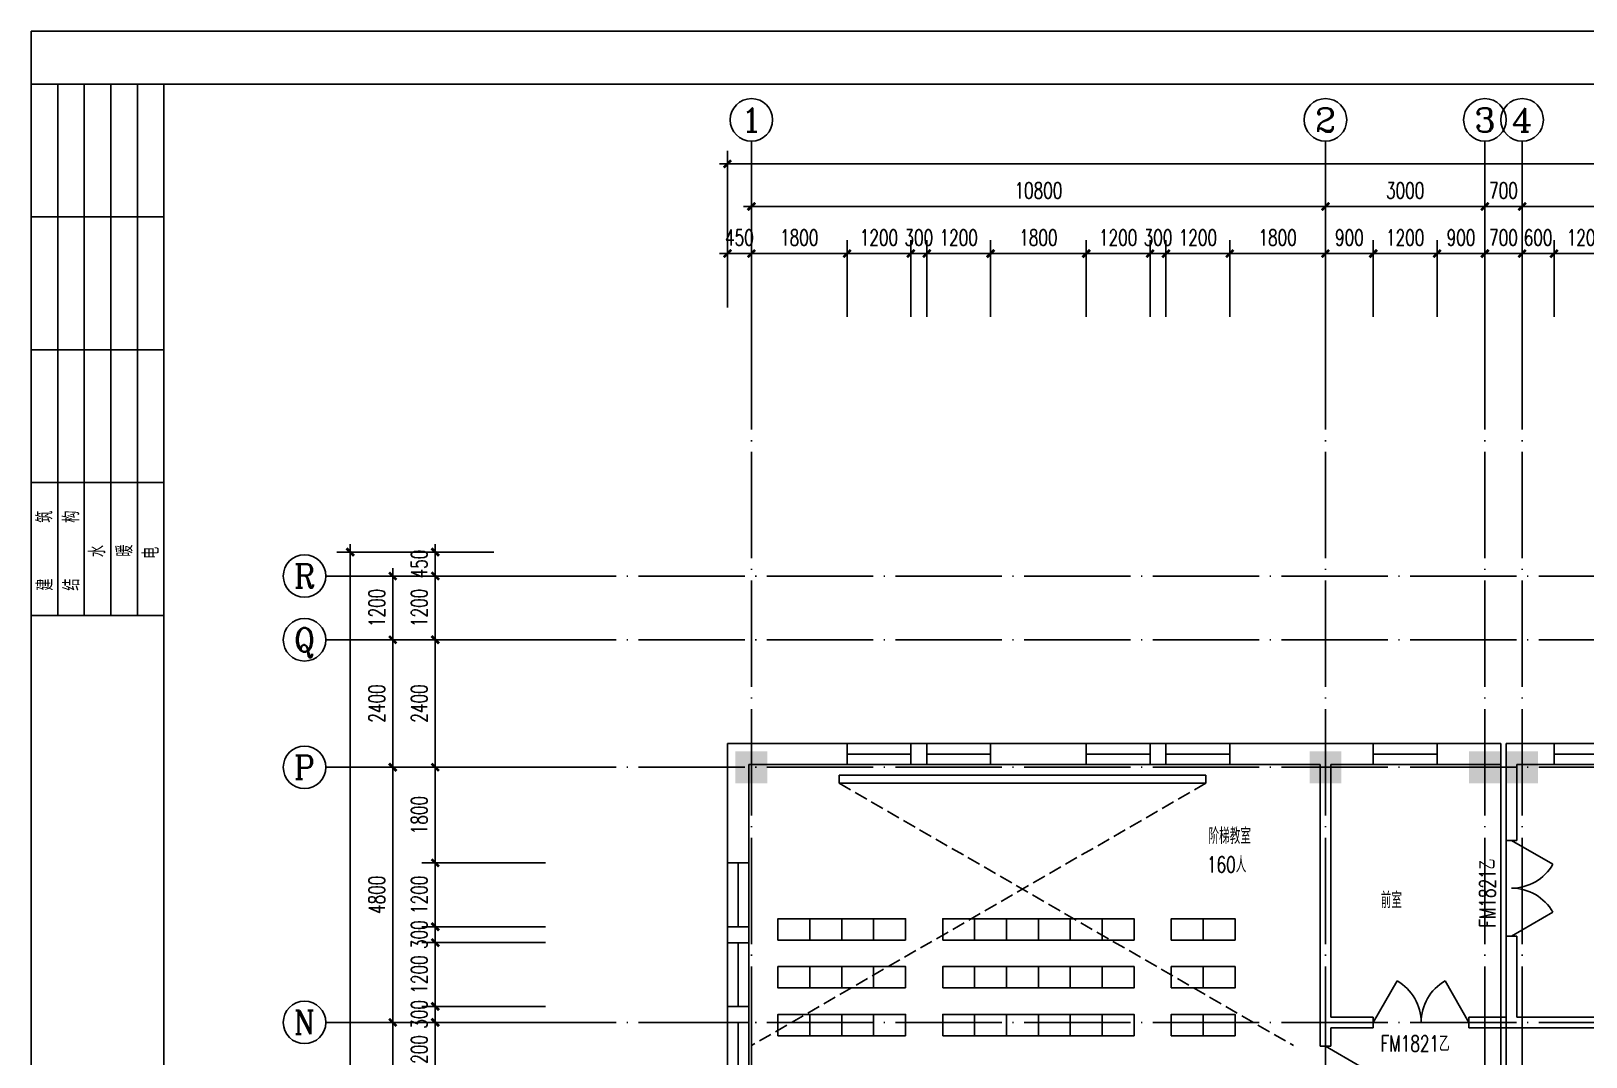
# Model space of a CAD drawing. Extents: x 165127 to 1058185, y 60808 to 144908.
# Drawn here: x 338332 to 367583, y 125603 to 144908 of the extents above; entities that cross this region are included whole.
import ezdxf
from ezdxf.enums import TextEntityAlignment as Align

# ---------------------------------------------------------------- set-up
doc = ezdxf.new("R2010")
doc.units = 0
doc.header["$LTSCALE"] = 1000
doc.linetypes.add('DASH', pattern=[0.35, 0.25, -0.1])
doc.linetypes.add('DOTE', pattern=[2.42, 2, -0.2, 0.02, -0.2])
doc.layers.get('0').update_dxf_attribs({"linetype": 'CONTINUOUS'})
doc.layers.get('DEFPOINTS').update_dxf_attribs({"linetype": 'CONTINUOUS'})
for name, color, linetype in [('AXIS', 3, 'CONTINUOUS'), ('AXIS_TEXT', 7, 'CONTINUOUS'), ('COLUMN', 7, 'CONTINUOUS'), ('DOTE', 1, 'DOTE'), ('F', 252, 'CONTINUOUS'), ('LVTRY', 6, 'CONTINUOUS'), ('PUB_DIM', 3, 'CONTINUOUS'), ('PUB_TEXT', 7, 'CONTINUOUS'), ('STAIR', 3, 'CONTINUOUS'), ('WALL', 255, 'CONTINUOUS'), ('WINDOW', 2, 'CONTINUOUS'), ('WINDOW_TEXT', 7, 'CONTINUOUS')]:
    doc.layers.add(name, color=color, linetype=linetype)
doc.styles.add('_HZTXT', font='romans.shx', dxfattribs={"width": 0.7, "bigfont": 'z.shx'})
doc.styles.add('COMPLEX', font='COMPLEX')
doc.styles.add('DIM_FONT', font='SIMPLEX.shx', dxfattribs={"width": 0.7})
doc.styles.add('SIMPLEX', font='SIMPLEX.SHX')
doc.styles.add('Z', font='romans', dxfattribs={"width": 0.8, "bigfont": 'z'})
doc.dimstyles.new('AXIS', dxfattribs={"dimtxt": 300, "dimasz": 1, "dimexe": 250, "dimexo": 300, "dimgap": 150, "dimtad": 1, "dimdec": 0, "dimdsep": 46, "dimtxsty": 'DIM_FONT', "dimblk": '_DIMX', "dimcen": 2.5, "dimse1": 1, "dimse2": 1, "dimclrt": 7, "dimadec": 0, "dimazin": 0, "dimtfac": 1, "dimtdec": 0, "dimtix": 1, "dimtmove": 2, "dimatfit": 3, "dimldrblk": '_DIMX', "dimfxl": 1, "dimarcsym": 0})
doc.dimstyles.new('DIMA', dxfattribs={"dimtxt": 300, "dimasz": 1, "dimexe": 250, "dimexo": 300, "dimgap": 150, "dimtad": 1, "dimdec": 0, "dimdsep": 46, "dimtxsty": 'DIM_FONT', "dimblk": '_DIMX', "dimcen": 2.5, "dimse1": 1, "dimclrt": 7, "dimadec": 0, "dimazin": 0, "dimtfac": 1, "dimtdec": 0, "dimtix": 1, "dimtmove": 2, "dimatfit": 3, "dimldrblk": '_DIMX', "dimfxl": 1, "dimarcsym": 0})
doc.dimstyles.new('DIMB', dxfattribs={"dimtxt": 300, "dimasz": 1, "dimexe": 250, "dimexo": 300, "dimgap": 150, "dimtad": 1, "dimdec": 0, "dimdsep": 46, "dimtxsty": 'DIM_FONT', "dimblk": '_DIMX', "dimcen": 2.5, "dimse2": 1, "dimclrt": 7, "dimadec": 0, "dimazin": 0, "dimtfac": 1, "dimtdec": 0, "dimtix": 1, "dimtmove": 2, "dimatfit": 3, "dimldrblk": '_DIMX', "dimfxl": 1, "dimarcsym": 0})
doc.dimstyles.new('DIMN', dxfattribs={"dimtxt": 300, "dimasz": 1, "dimexe": 250, "dimexo": 300, "dimgap": 150, "dimtad": 1, "dimdec": 0, "dimdsep": 46, "dimtxsty": 'DIM_FONT', "dimblk": '_DIMX', "dimcen": 2.5, "dimclrt": 7, "dimadec": 0, "dimazin": 0, "dimtfac": 1, "dimtdec": 0, "dimtix": 1, "dimtmove": 2, "dimatfit": 3, "dimldrblk": '_DIMX', "dimfxl": 1, "dimarcsym": 0})

# ---------------------------------------------------------------- blocks, each defined once
blk = doc.blocks.new('A$C407C5CBC')
at = {"layer": 'F'}
blk.add_lwpolyline([(0, 600), (400, 600), (400, 0), (0, 0)], close=True, dxfattribs=at)
blk = doc.blocks.new('_DBLK1')
for p, q in [((-0.5, 0), (-0.25, -0.433)), ((0.5, 0), (0.25, -0.433))]:
    blk.add_line(p, q)
for centre, start, end in [((-0.5, 0), 300, 0), ((0.5, 0), 180, 240)]:
    blk.add_arc(centre, 0.5, start, end)
at = {"layer": 'WINDOW_TEXT', "style": 'SIMPLEX', "flags": 9}
blk.add_attdef('A', text='', height=1, dxfattribs=at).set_placement((0, 1.5), align=Align.MIDDLE)
blk = doc.blocks.new('_FZH')
blk.add_solid([(-0.5, -0.5), (0.5, -0.5), (-0.5, 0.5), (0.5, 0.5)])
blk = doc.blocks.new('A$C34131D43')
at = {"color": 243}
for p, q in [((0, 84100), (0, 0)), ((0, 84100), (160900, 84100)), ((2500, 83102), (0, 83102)), ((500, 83102), (500, 73102)), ((1000, 83102), (1000, 73102)), ((1500, 83102), (1500, 73102)), ((2000, 83102), (2000, 73102)), ((2500, 80602), (0, 80602)), ((2500, 78102), (0, 78102)), ((2500, 75602), (0, 75602)), ((2500, 73102), (0, 73102))]:
    blk.add_line(p, q, dxfattribs=at)
at = {"color": 244}
for p, q in [((2500, 83100), (2500, 950)), ((159900, 83100), (2500, 83100))]:
    blk.add_line(p, q, dxfattribs=at)
at = {"color": 242, "style": 'Z', "width": 0.8}
for s, p in [('筑', (405, 74847)), ('构', (905, 74847)), ('水', (1397, 74200)), ('暖', (1909, 74211)), ('电', (2406, 74168)), ('建', (411, 73569)), ('结', (911, 73569))]:
    blk.add_text(s, height=300, rotation=90, dxfattribs=at).set_placement(p)
blk = doc.blocks.new('_AXISO')
blk.add_circle((0, 0), 0.5)
at = {"layer": 'AXIS_TEXT', "style": 'COMPLEX', "width": 1.041667}
blk.add_attdef('A', text='', height=0.56, dxfattribs=at).set_placement((-0.25, -0.28), (0.25, -0.28), align=Align.FIT)
blk = doc.blocks.new('_DIMX')
blk.add_line((-150, 0), (150, 0))
at = {"const_width": 50}
blk.add_lwpolyline([(-70, -70), (70, 70)], dxfattribs=at)
blk = doc.blocks.new('*D296')
at = {"color": 0, "linetype": 'ByBlock'}
blk.add_line((551293, 196199), (542695, 196199), dxfattribs=at)
at = {"layer": 'DEFPOINTS', "color": 0, "linetype": 'ByBlock'}
for p in [(542694, 196199), (542694, 193999), (551294, 193999)]:
    blk.add_point(p, dxfattribs=at)
at = {"color": 0, "linetype": 'ByBlock', "rotation": 180}
blk.add_blockref('_DIMX', (542694, 196199), dxfattribs=at)
at = {"color": 0, "linetype": 'ByBlock'}
blk.add_blockref('_DIMX', (551294, 196199), dxfattribs=at)
at = {"color": 7, "linetype": 'ByBlock', "insert": (546994, 196499), "char_height": 300, "attachment_point": 5, "style": 'DIM_FONT'}
blk.add_mtext('8600', dxfattribs=at)
blk = doc.blocks.new('*D297')
at = {"color": 0, "linetype": 'ByBlock'}
for p, q in [((541993, 196199), (541992, 196199)), ((542694, 196199), (541994, 196199)), ((542695, 196199), (542696, 196199))]:
    blk.add_line(p, q, dxfattribs=at)
at = {"layer": 'DEFPOINTS', "color": 0, "linetype": 'ByBlock'}
for p in [(541994, 196199), (541994, 193999), (542694, 193999)]:
    blk.add_point(p, dxfattribs=at)
at = {"color": 0, "linetype": 'ByBlock'}
blk.add_blockref('_DIMX', (541994, 196199), dxfattribs=at)
at = {"color": 0, "linetype": 'ByBlock', "rotation": 180}
blk.add_blockref('_DIMX', (542694, 196199), dxfattribs=at)
at = {"color": 7, "linetype": 'ByBlock', "insert": (542344, 196499), "char_height": 300, "attachment_point": 5, "style": 'DIM_FONT'}
blk.add_mtext('700', dxfattribs=at)
blk = doc.blocks.new('*D298')
at = {"color": 0, "linetype": 'ByBlock'}
blk.add_line((541993, 196199), (538995, 196199), dxfattribs=at)
at = {"layer": 'DEFPOINTS', "color": 0, "linetype": 'ByBlock'}
for p in [(538994, 196199), (538994, 193999), (541994, 193999)]:
    blk.add_point(p, dxfattribs=at)
at = {"color": 0, "linetype": 'ByBlock', "rotation": 180}
blk.add_blockref('_DIMX', (538994, 196199), dxfattribs=at)
at = {"color": 0, "linetype": 'ByBlock'}
blk.add_blockref('_DIMX', (541994, 196199), dxfattribs=at)
at = {"color": 7, "linetype": 'ByBlock', "insert": (540494, 196499), "char_height": 300, "attachment_point": 5, "style": 'DIM_FONT'}
blk.add_mtext('3000', dxfattribs=at)
blk = doc.blocks.new('*D299')
at = {"color": 0, "linetype": 'ByBlock'}
blk.add_line((538993, 196199), (528195, 196199), dxfattribs=at)
at = {"layer": 'DEFPOINTS', "color": 0, "linetype": 'ByBlock'}
for p in [(528194, 196199), (528194, 193999), (538994, 193999)]:
    blk.add_point(p, dxfattribs=at)
at = {"color": 0, "linetype": 'ByBlock', "rotation": 180}
blk.add_blockref('_DIMX', (528194, 196199), dxfattribs=at)
at = {"color": 0, "linetype": 'ByBlock'}
blk.add_blockref('_DIMX', (538994, 196199), dxfattribs=at)
at = {"color": 7, "linetype": 'ByBlock', "insert": (533594, 196499), "char_height": 300, "attachment_point": 5, "style": 'DIM_FONT'}
blk.add_mtext('10800', dxfattribs=at)
blk = doc.blocks.new('*D300')
at = {"color": 0, "linetype": 'ByBlock'}
for p, q in [((527744, 194299), (527744, 197249)), ((654044, 194299), (654044, 197249)), ((654043, 196999), (527745, 196999))]:
    blk.add_line(p, q, dxfattribs=at)
at = {"layer": 'DEFPOINTS', "color": 0, "linetype": 'ByBlock'}
for p in [(527744, 196999), (527744, 193999), (654044, 193999)]:
    blk.add_point(p, dxfattribs=at)
at = {"color": 0, "linetype": 'ByBlock', "rotation": 180}
blk.add_blockref('_DIMX', (527744, 196999), dxfattribs=at)
at = {"color": 0, "linetype": 'ByBlock'}
blk.add_blockref('_DIMX', (654044, 196999), dxfattribs=at)
at = {"color": 7, "linetype": 'ByBlock', "insert": (590894, 197299), "char_height": 300, "attachment_point": 5, "style": 'DIM_FONT'}
blk.add_mtext('126300', dxfattribs=at)
blk = doc.blocks.new('*D323')
at = {"color": 0, "linetype": 'ByBlock'}
blk.add_line((521447, 189244), (521447, 188046), dxfattribs=at)
at = {"layer": 'DEFPOINTS', "color": 0, "linetype": 'ByBlock'}
for p in [(523647, 189245), (521447, 188045), (523647, 188045)]:
    blk.add_point(p, dxfattribs=at)
at = {"color": 0, "linetype": 'ByBlock'}
for p, rotation in [((521447, 189245), 90), ((521447, 188045), 270)]:
    blk.add_blockref('_DIMX', p, dxfattribs=dict(at, rotation=rotation))
at = {"color": 7, "linetype": 'ByBlock', "insert": (521147, 188645), "char_height": 300, "attachment_point": 5, "rotation": 90, "style": 'DIM_FONT'}
blk.add_mtext('1200', dxfattribs=at)
blk = doc.blocks.new('*D324')
at = {"color": 0, "linetype": 'ByBlock'}
blk.add_line((521447, 188044), (521447, 185646), dxfattribs=at)
at = {"layer": 'DEFPOINTS', "color": 0, "linetype": 'ByBlock'}
for p in [(523647, 188045), (521447, 185645), (523647, 185645)]:
    blk.add_point(p, dxfattribs=at)
at = {"color": 0, "linetype": 'ByBlock'}
for p, rotation in [((521447, 188045), 90), ((521447, 185645), 270)]:
    blk.add_blockref('_DIMX', p, dxfattribs=dict(at, rotation=rotation))
at = {"color": 7, "linetype": 'ByBlock', "insert": (521147, 186845), "char_height": 300, "attachment_point": 5, "rotation": 90, "style": 'DIM_FONT'}
blk.add_mtext('2400', dxfattribs=at)
blk = doc.blocks.new('*D325')
at = {"color": 0, "linetype": 'ByBlock'}
blk.add_line((521447, 185644), (521447, 180846), dxfattribs=at)
at = {"layer": 'DEFPOINTS', "color": 0, "linetype": 'ByBlock'}
for p in [(523647, 185645), (521447, 180845), (523647, 180845)]:
    blk.add_point(p, dxfattribs=at)
at = {"color": 0, "linetype": 'ByBlock'}
for p, rotation in [((521447, 185645), 90), ((521447, 180845), 270)]:
    blk.add_blockref('_DIMX', p, dxfattribs=dict(at, rotation=rotation))
at = {"color": 7, "linetype": 'ByBlock', "insert": (521147, 183245), "char_height": 300, "attachment_point": 5, "rotation": 90, "style": 'DIM_FONT'}
blk.add_mtext('4800', dxfattribs=at)
blk = doc.blocks.new('*D326')
at = {"color": 0, "linetype": 'ByBlock'}
blk.add_line((521447, 180844), (521447, 177846), dxfattribs=at)
at = {"layer": 'DEFPOINTS', "color": 0, "linetype": 'ByBlock'}
for p in [(523647, 180845), (521447, 177845), (523647, 177845)]:
    blk.add_point(p, dxfattribs=at)
at = {"color": 0, "linetype": 'ByBlock'}
for p, rotation in [((521447, 180845), 90), ((521447, 177845), 270)]:
    blk.add_blockref('_DIMX', p, dxfattribs=dict(at, rotation=rotation))
at = {"color": 7, "linetype": 'ByBlock', "insert": (521147, 179345), "char_height": 300, "attachment_point": 5, "rotation": 90, "style": 'DIM_FONT'}
blk.add_mtext('3000', dxfattribs=at)
blk = doc.blocks.new('*D338')
at = {"color": 0, "linetype": 'ByBlock'}
for p, q in [((523347, 189695), (520397, 189695)), ((520647, 189694), (520647, 132996)), ((523347, 132995), (520397, 132995))]:
    blk.add_line(p, q, dxfattribs=at)
at = {"layer": 'DEFPOINTS', "color": 0, "linetype": 'ByBlock'}
for p in [(523647, 189695), (520647, 132995), (523647, 132995)]:
    blk.add_point(p, dxfattribs=at)
at = {"color": 0, "linetype": 'ByBlock'}
for p, rotation in [((520647, 189695), 90), ((520647, 132995), 270)]:
    blk.add_blockref('_DIMX', p, dxfattribs=dict(at, rotation=rotation))
at = {"color": 7, "linetype": 'ByBlock', "insert": (520347, 161345), "char_height": 300, "attachment_point": 5, "rotation": 90, "style": 'DIM_FONT'}
blk.add_mtext('56700', dxfattribs=at)
blk = doc.blocks.new('_WBLK')
for p, q in [((-0.5, 0.5), (0.5, 0.5)), ((-0.5, 0), (0.5, 0)), ((-0.5, -0.5), (0.5, -0.5))]:
    blk.add_line(p, q)
at = {"layer": 'WINDOW_TEXT', "style": 'SIMPLEX', "flags": 9}
blk.add_attdef('A', text='', height=1, dxfattribs=at).set_placement((0, 1.5), align=Align.MIDDLE)
blk = doc.blocks.new('*D339')
at = {"color": 0, "linetype": 'ByBlock'}
for p, q in [((522246, 185644), (522246, 183846)), ((524322, 183845), (521996, 183845))]:
    blk.add_line(p, q, dxfattribs=at)
at = {"layer": 'DEFPOINTS', "color": 0, "linetype": 'ByBlock'}
for p in [(524622, 185645), (522246, 183845), (524622, 183845)]:
    blk.add_point(p, dxfattribs=at)
at = {"color": 0, "linetype": 'ByBlock'}
for p, rotation in [((522246, 185645), 90), ((522246, 183845), 270)]:
    blk.add_blockref('_DIMX', p, dxfattribs=dict(at, rotation=rotation))
at = {"color": 7, "linetype": 'ByBlock', "insert": (521946, 184745), "char_height": 300, "attachment_point": 5, "rotation": 90, "style": 'DIM_FONT'}
blk.add_mtext('1800', dxfattribs=at)
blk = doc.blocks.new('*D340')
at = {"color": 0, "linetype": 'ByBlock'}
for p, q in [((524322, 183845), (521996, 183845)), ((522246, 183844), (522246, 182646)), ((524322, 182645), (521996, 182645))]:
    blk.add_line(p, q, dxfattribs=at)
at = {"layer": 'DEFPOINTS', "color": 0, "linetype": 'ByBlock'}
for p in [(524622, 183845), (522246, 182645), (524622, 182645)]:
    blk.add_point(p, dxfattribs=at)
at = {"color": 0, "linetype": 'ByBlock'}
for p, rotation in [((522246, 183845), 90), ((522246, 182645), 270)]:
    blk.add_blockref('_DIMX', p, dxfattribs=dict(at, rotation=rotation))
at = {"color": 7, "linetype": 'ByBlock', "insert": (521946, 183245), "char_height": 300, "attachment_point": 5, "rotation": 90, "style": 'DIM_FONT'}
blk.add_mtext('1200', dxfattribs=at)
blk = doc.blocks.new('*D341')
at = {"color": 0, "linetype": 'ByBlock'}
for p, q in [((524322, 182645), (521996, 182645)), ((522246, 182646), (522246, 182647)), ((522246, 182645), (522246, 182345)), ((524322, 182345), (521996, 182345)), ((522246, 182344), (522246, 182343))]:
    blk.add_line(p, q, dxfattribs=at)
at = {"layer": 'DEFPOINTS', "color": 0, "linetype": 'ByBlock'}
for p in [(524622, 182645), (522246, 182345), (524622, 182345)]:
    blk.add_point(p, dxfattribs=at)
at = {"color": 0, "linetype": 'ByBlock'}
for p, rotation in [((522246, 182645), 270), ((522246, 182345), 90)]:
    blk.add_blockref('_DIMX', p, dxfattribs=dict(at, rotation=rotation))
at = {"color": 7, "linetype": 'ByBlock', "insert": (521946, 182495), "char_height": 300, "attachment_point": 5, "rotation": 90, "style": 'DIM_FONT'}
blk.add_mtext('300', dxfattribs=at)
blk = doc.blocks.new('*D342')
at = {"color": 0, "linetype": 'ByBlock'}
for p, q in [((524322, 182345), (521996, 182345)), ((522246, 182344), (522246, 181146)), ((524322, 181145), (521996, 181145))]:
    blk.add_line(p, q, dxfattribs=at)
at = {"layer": 'DEFPOINTS', "color": 0, "linetype": 'ByBlock'}
for p in [(524622, 182345), (522246, 181145), (524622, 181145)]:
    blk.add_point(p, dxfattribs=at)
at = {"color": 0, "linetype": 'ByBlock'}
for p, rotation in [((522246, 182345), 90), ((522246, 181145), 270)]:
    blk.add_blockref('_DIMX', p, dxfattribs=dict(at, rotation=rotation))
at = {"color": 7, "linetype": 'ByBlock', "insert": (521946, 181745), "char_height": 300, "attachment_point": 5, "rotation": 90, "style": 'DIM_FONT'}
blk.add_mtext('1200', dxfattribs=at)
blk = doc.blocks.new('*D343')
at = {"color": 0, "linetype": 'ByBlock'}
for p, q in [((524322, 181145), (521996, 181145)), ((522246, 181146), (522246, 181147)), ((522246, 181145), (522246, 180845)), ((524322, 180845), (521996, 180845)), ((522246, 180844), (522246, 180843))]:
    blk.add_line(p, q, dxfattribs=at)
at = {"layer": 'DEFPOINTS', "color": 0, "linetype": 'ByBlock'}
for p in [(524622, 181145), (522246, 180845), (524622, 180845)]:
    blk.add_point(p, dxfattribs=at)
at = {"color": 0, "linetype": 'ByBlock'}
for p, rotation in [((522246, 181145), 270), ((522246, 180845), 90)]:
    blk.add_blockref('_DIMX', p, dxfattribs=dict(at, rotation=rotation))
at = {"color": 7, "linetype": 'ByBlock', "insert": (521946, 180995), "char_height": 300, "attachment_point": 5, "rotation": 90, "style": 'DIM_FONT'}
blk.add_mtext('300', dxfattribs=at)
blk = doc.blocks.new('*D344')
at = {"color": 0, "linetype": 'ByBlock'}
for p, q in [((524322, 180845), (521996, 180845)), ((522246, 180844), (522246, 179646)), ((524322, 179645), (521996, 179645))]:
    blk.add_line(p, q, dxfattribs=at)
at = {"layer": 'DEFPOINTS', "color": 0, "linetype": 'ByBlock'}
for p in [(524622, 180845), (522246, 179645), (524622, 179645)]:
    blk.add_point(p, dxfattribs=at)
at = {"color": 0, "linetype": 'ByBlock'}
for p, rotation in [((522246, 180845), 90), ((522246, 179645), 270)]:
    blk.add_blockref('_DIMX', p, dxfattribs=dict(at, rotation=rotation))
at = {"color": 7, "linetype": 'ByBlock', "insert": (521946, 180245), "char_height": 300, "attachment_point": 5, "rotation": 90, "style": 'DIM_FONT'}
blk.add_mtext('1200', dxfattribs=at)
blk = doc.blocks.new('*D416')
at = {"color": 0, "linetype": 'ByBlock'}
for p, q in [((543294, 194122), (543294, 195563)), ((544494, 194122), (544494, 195563)), ((544493, 195313), (543295, 195313))]:
    blk.add_line(p, q, dxfattribs=at)
at = {"layer": 'DEFPOINTS', "color": 0, "linetype": 'ByBlock'}
for p in [(543294, 195313), (543294, 193822), (544494, 193822)]:
    blk.add_point(p, dxfattribs=at)
at = {"color": 0, "linetype": 'ByBlock', "rotation": 180}
blk.add_blockref('_DIMX', (543294, 195313), dxfattribs=at)
at = {"color": 0, "linetype": 'ByBlock'}
blk.add_blockref('_DIMX', (544494, 195313), dxfattribs=at)
at = {"color": 7, "linetype": 'ByBlock', "insert": (543894, 195613), "char_height": 300, "attachment_point": 5, "style": 'DIM_FONT'}
blk.add_mtext('1200', dxfattribs=at)
blk = doc.blocks.new('*D417')
at = {"color": 0, "linetype": 'ByBlock'}
for p, q in [((542694, 194122), (542694, 195563)), ((543294, 194122), (543294, 195563)), ((542693, 195313), (542692, 195313)), ((543294, 195313), (542694, 195313)), ((543295, 195313), (543296, 195313))]:
    blk.add_line(p, q, dxfattribs=at)
at = {"layer": 'DEFPOINTS', "color": 0, "linetype": 'ByBlock'}
for p in [(542694, 195313), (542694, 193822), (543294, 193822)]:
    blk.add_point(p, dxfattribs=at)
at = {"color": 0, "linetype": 'ByBlock'}
blk.add_blockref('_DIMX', (542694, 195313), dxfattribs=at)
at = {"color": 0, "linetype": 'ByBlock', "rotation": 180}
blk.add_blockref('_DIMX', (543294, 195313), dxfattribs=at)
at = {"color": 7, "linetype": 'ByBlock', "insert": (542994, 195613), "char_height": 300, "attachment_point": 5, "style": 'DIM_FONT'}
blk.add_mtext('600', dxfattribs=at)
blk = doc.blocks.new('*D418')
at = {"color": 0, "linetype": 'ByBlock'}
for p, q in [((541994, 194122), (541994, 195563)), ((542694, 194122), (542694, 195563)), ((541993, 195313), (541992, 195313)), ((542694, 195313), (541994, 195313)), ((542695, 195313), (542696, 195313))]:
    blk.add_line(p, q, dxfattribs=at)
at = {"layer": 'DEFPOINTS', "color": 0, "linetype": 'ByBlock'}
for p in [(541994, 195313), (541994, 193822), (542694, 193822)]:
    blk.add_point(p, dxfattribs=at)
at = {"color": 0, "linetype": 'ByBlock'}
blk.add_blockref('_DIMX', (541994, 195313), dxfattribs=at)
at = {"color": 0, "linetype": 'ByBlock', "rotation": 180}
blk.add_blockref('_DIMX', (542694, 195313), dxfattribs=at)
at = {"color": 7, "linetype": 'ByBlock', "insert": (542344, 195613), "char_height": 300, "attachment_point": 5, "style": 'DIM_FONT'}
blk.add_mtext('700', dxfattribs=at)
blk = doc.blocks.new('*D419')
at = {"color": 0, "linetype": 'ByBlock'}
for p, q in [((541094, 194122), (541094, 195563)), ((541994, 194122), (541994, 195563)), ((541993, 195313), (541095, 195313))]:
    blk.add_line(p, q, dxfattribs=at)
at = {"layer": 'DEFPOINTS', "color": 0, "linetype": 'ByBlock'}
for p in [(541094, 195313), (541094, 193822), (541994, 193822)]:
    blk.add_point(p, dxfattribs=at)
at = {"color": 0, "linetype": 'ByBlock', "rotation": 180}
blk.add_blockref('_DIMX', (541094, 195313), dxfattribs=at)
at = {"color": 0, "linetype": 'ByBlock'}
blk.add_blockref('_DIMX', (541994, 195313), dxfattribs=at)
at = {"color": 7, "linetype": 'ByBlock', "insert": (541544, 195613), "char_height": 300, "attachment_point": 5, "style": 'DIM_FONT'}
blk.add_mtext('900', dxfattribs=at)
blk = doc.blocks.new('*D420')
at = {"color": 0, "linetype": 'ByBlock'}
for p, q in [((539894, 194122), (539894, 195563)), ((541094, 194122), (541094, 195563)), ((541093, 195313), (539895, 195313))]:
    blk.add_line(p, q, dxfattribs=at)
at = {"layer": 'DEFPOINTS', "color": 0, "linetype": 'ByBlock'}
for p in [(539894, 195313), (539894, 193822), (541094, 193822)]:
    blk.add_point(p, dxfattribs=at)
at = {"color": 0, "linetype": 'ByBlock', "rotation": 180}
blk.add_blockref('_DIMX', (539894, 195313), dxfattribs=at)
at = {"color": 0, "linetype": 'ByBlock'}
blk.add_blockref('_DIMX', (541094, 195313), dxfattribs=at)
at = {"color": 7, "linetype": 'ByBlock', "insert": (540494, 195613), "char_height": 300, "attachment_point": 5, "style": 'DIM_FONT'}
blk.add_mtext('1200', dxfattribs=at)
blk = doc.blocks.new('*D421')
at = {"color": 0, "linetype": 'ByBlock'}
for p, q in [((538994, 194122), (538994, 195563)), ((539894, 194122), (539894, 195563)), ((539893, 195313), (538995, 195313))]:
    blk.add_line(p, q, dxfattribs=at)
at = {"layer": 'DEFPOINTS', "color": 0, "linetype": 'ByBlock'}
for p in [(538994, 195313), (538994, 193822), (539894, 193822)]:
    blk.add_point(p, dxfattribs=at)
at = {"color": 0, "linetype": 'ByBlock', "rotation": 180}
blk.add_blockref('_DIMX', (538994, 195313), dxfattribs=at)
at = {"color": 0, "linetype": 'ByBlock'}
blk.add_blockref('_DIMX', (539894, 195313), dxfattribs=at)
at = {"color": 7, "linetype": 'ByBlock', "insert": (539444, 195613), "char_height": 300, "attachment_point": 5, "style": 'DIM_FONT'}
blk.add_mtext('900', dxfattribs=at)
blk = doc.blocks.new('*D422')
at = {"color": 0, "linetype": 'ByBlock'}
for p, q in [((537194, 194122), (537194, 195563)), ((538994, 194122), (538994, 195563)), ((538993, 195313), (537195, 195313))]:
    blk.add_line(p, q, dxfattribs=at)
at = {"layer": 'DEFPOINTS', "color": 0, "linetype": 'ByBlock'}
for p in [(537194, 195313), (537194, 193822), (538994, 193822)]:
    blk.add_point(p, dxfattribs=at)
at = {"color": 0, "linetype": 'ByBlock', "rotation": 180}
blk.add_blockref('_DIMX', (537194, 195313), dxfattribs=at)
at = {"color": 0, "linetype": 'ByBlock'}
blk.add_blockref('_DIMX', (538994, 195313), dxfattribs=at)
at = {"color": 7, "linetype": 'ByBlock', "insert": (538094, 195613), "char_height": 300, "attachment_point": 5, "style": 'DIM_FONT'}
blk.add_mtext('1800', dxfattribs=at)
blk = doc.blocks.new('*D423')
at = {"color": 0, "linetype": 'ByBlock'}
for p, q in [((535994, 194122), (535994, 195563)), ((537194, 194122), (537194, 195563)), ((537193, 195313), (535995, 195313))]:
    blk.add_line(p, q, dxfattribs=at)
at = {"layer": 'DEFPOINTS', "color": 0, "linetype": 'ByBlock'}
for p in [(535994, 195313), (535994, 193822), (537194, 193822)]:
    blk.add_point(p, dxfattribs=at)
at = {"color": 0, "linetype": 'ByBlock'}
for p, rotation in [((535994, 195313), 180.0000000000014), ((537194, 195313), 1.438849039914203e-12)]:
    blk.add_blockref('_DIMX', p, dxfattribs=dict(at, rotation=rotation))
at = {"color": 7, "linetype": 'ByBlock', "insert": (536594, 195613), "char_height": 300, "attachment_point": 5, "style": 'DIM_FONT'}
blk.add_mtext('1200', dxfattribs=at)
blk = doc.blocks.new('*D424')
at = {"color": 0, "linetype": 'ByBlock'}
for p, q in [((535694, 194122), (535694, 195563)), ((535994, 194122), (535994, 195563)), ((535693, 195313), (535692, 195313)), ((535994, 195313), (535694, 195313)), ((535995, 195313), (535996, 195313))]:
    blk.add_line(p, q, dxfattribs=at)
at = {"layer": 'DEFPOINTS', "color": 0, "linetype": 'ByBlock'}
for p in [(535694, 195313), (535694, 193822), (535994, 193822)]:
    blk.add_point(p, dxfattribs=at)
at = {"color": 0, "linetype": 'ByBlock'}
blk.add_blockref('_DIMX', (535694, 195313), dxfattribs=at)
at = {"color": 0, "linetype": 'ByBlock', "rotation": 180}
blk.add_blockref('_DIMX', (535994, 195313), dxfattribs=at)
at = {"color": 7, "linetype": 'ByBlock', "insert": (535844, 195613), "char_height": 300, "attachment_point": 5, "style": 'DIM_FONT'}
blk.add_mtext('300', dxfattribs=at)
blk = doc.blocks.new('*D425')
at = {"color": 0, "linetype": 'ByBlock'}
for p, q in [((534494, 194122), (534494, 195563)), ((535694, 194122), (535694, 195563)), ((535693, 195313), (534495, 195313))]:
    blk.add_line(p, q, dxfattribs=at)
at = {"layer": 'DEFPOINTS', "color": 0, "linetype": 'ByBlock'}
for p in [(534494, 195313), (534494, 193822), (535694, 193822)]:
    blk.add_point(p, dxfattribs=at)
at = {"color": 0, "linetype": 'ByBlock', "rotation": 180}
blk.add_blockref('_DIMX', (534494, 195313), dxfattribs=at)
at = {"color": 0, "linetype": 'ByBlock'}
blk.add_blockref('_DIMX', (535694, 195313), dxfattribs=at)
at = {"color": 7, "linetype": 'ByBlock', "insert": (535094, 195613), "char_height": 300, "attachment_point": 5, "style": 'DIM_FONT'}
blk.add_mtext('1200', dxfattribs=at)
blk = doc.blocks.new('*D426')
at = {"color": 0, "linetype": 'ByBlock'}
for p, q in [((532694, 194122), (532694, 195563)), ((534494, 194122), (534494, 195563)), ((534493, 195313), (532695, 195313))]:
    blk.add_line(p, q, dxfattribs=at)
at = {"layer": 'DEFPOINTS', "color": 0, "linetype": 'ByBlock'}
for p in [(532694, 195313), (532694, 193822), (534494, 193822)]:
    blk.add_point(p, dxfattribs=at)
at = {"color": 0, "linetype": 'ByBlock', "rotation": 180}
blk.add_blockref('_DIMX', (532694, 195313), dxfattribs=at)
at = {"color": 0, "linetype": 'ByBlock'}
blk.add_blockref('_DIMX', (534494, 195313), dxfattribs=at)
at = {"color": 7, "linetype": 'ByBlock', "insert": (533594, 195613), "char_height": 300, "attachment_point": 5, "style": 'DIM_FONT'}
blk.add_mtext('1800', dxfattribs=at)
blk = doc.blocks.new('*D427')
at = {"color": 0, "linetype": 'ByBlock'}
for p, q in [((531494, 194122), (531494, 195563)), ((532694, 194122), (532694, 195563)), ((532693, 195313), (531495, 195313))]:
    blk.add_line(p, q, dxfattribs=at)
at = {"layer": 'DEFPOINTS', "color": 0, "linetype": 'ByBlock'}
for p in [(531494, 195313), (531494, 193822), (532694, 193822)]:
    blk.add_point(p, dxfattribs=at)
at = {"color": 0, "linetype": 'ByBlock', "rotation": 180}
blk.add_blockref('_DIMX', (531494, 195313), dxfattribs=at)
at = {"color": 0, "linetype": 'ByBlock'}
blk.add_blockref('_DIMX', (532694, 195313), dxfattribs=at)
at = {"color": 7, "linetype": 'ByBlock', "insert": (532094, 195613), "char_height": 300, "attachment_point": 5, "style": 'DIM_FONT'}
blk.add_mtext('1200', dxfattribs=at)
blk = doc.blocks.new('*D428')
at = {"color": 0, "linetype": 'ByBlock'}
for p, q in [((531194, 194122), (531194, 195563)), ((531494, 194122), (531494, 195563)), ((531193, 195313), (531192, 195313)), ((531494, 195313), (531194, 195313)), ((531495, 195313), (531496, 195313))]:
    blk.add_line(p, q, dxfattribs=at)
at = {"layer": 'DEFPOINTS', "color": 0, "linetype": 'ByBlock'}
for p in [(531194, 195313), (531194, 193822), (531494, 193822)]:
    blk.add_point(p, dxfattribs=at)
at = {"color": 0, "linetype": 'ByBlock'}
blk.add_blockref('_DIMX', (531194, 195313), dxfattribs=at)
at = {"color": 0, "linetype": 'ByBlock', "rotation": 180}
blk.add_blockref('_DIMX', (531494, 195313), dxfattribs=at)
at = {"color": 7, "linetype": 'ByBlock', "insert": (531344, 195613), "char_height": 300, "attachment_point": 5, "style": 'DIM_FONT'}
blk.add_mtext('300', dxfattribs=at)
blk = doc.blocks.new('*D429')
at = {"color": 0, "linetype": 'ByBlock'}
for p, q in [((529994, 194122), (529994, 195563)), ((531194, 194122), (531194, 195563)), ((531193, 195313), (529995, 195313))]:
    blk.add_line(p, q, dxfattribs=at)
at = {"layer": 'DEFPOINTS', "color": 0, "linetype": 'ByBlock'}
for p in [(529994, 195313), (529994, 193822), (531194, 193822)]:
    blk.add_point(p, dxfattribs=at)
at = {"color": 0, "linetype": 'ByBlock', "rotation": 180}
blk.add_blockref('_DIMX', (529994, 195313), dxfattribs=at)
at = {"color": 0, "linetype": 'ByBlock'}
blk.add_blockref('_DIMX', (531194, 195313), dxfattribs=at)
at = {"color": 7, "linetype": 'ByBlock', "insert": (530594, 195613), "char_height": 300, "attachment_point": 5, "style": 'DIM_FONT'}
blk.add_mtext('1200', dxfattribs=at)
blk = doc.blocks.new('*D430')
at = {"color": 0, "linetype": 'ByBlock'}
for p, q in [((529994, 194122), (529994, 195563)), ((529993, 195313), (528195, 195313))]:
    blk.add_line(p, q, dxfattribs=at)
at = {"layer": 'DEFPOINTS', "color": 0, "linetype": 'ByBlock'}
for p in [(528194, 195313), (528194, 193822), (529994, 193822)]:
    blk.add_point(p, dxfattribs=at)
at = {"color": 0, "linetype": 'ByBlock', "rotation": 180}
blk.add_blockref('_DIMX', (528194, 195313), dxfattribs=at)
at = {"color": 0, "linetype": 'ByBlock'}
blk.add_blockref('_DIMX', (529994, 195313), dxfattribs=at)
at = {"color": 7, "linetype": 'ByBlock', "insert": (529094, 195613), "char_height": 300, "attachment_point": 5, "style": 'DIM_FONT'}
blk.add_mtext('1800', dxfattribs=at)
blk = doc.blocks.new('*D470')
at = {"color": 0, "linetype": 'ByBlock'}
for p, q in [((527743, 195313), (527742, 195313)), ((528194, 195313), (527744, 195313)), ((528195, 195313), (528196, 195313))]:
    blk.add_line(p, q, dxfattribs=at)
at = {"layer": 'DEFPOINTS', "color": 0, "linetype": 'ByBlock'}
for p in [(527744, 195313), (527744, 193822), (528194, 193822)]:
    blk.add_point(p, dxfattribs=at)
at = {"color": 0, "linetype": 'ByBlock'}
blk.add_blockref('_DIMX', (527744, 195313), dxfattribs=at)
at = {"color": 0, "linetype": 'ByBlock', "rotation": 180}
blk.add_blockref('_DIMX', (528194, 195313), dxfattribs=at)
at = {"color": 7, "linetype": 'ByBlock', "insert": (527969, 195613), "char_height": 300, "attachment_point": 5, "style": 'DIM_FONT'}
blk.add_mtext('450', dxfattribs=at)
blk = doc.blocks.new('*D472')
at = {"color": 0, "linetype": 'ByBlock'}
for p, q in [((522246, 189696), (522246, 189697)), ((522246, 189695), (522246, 189245)), ((524322, 189245), (521996, 189245)), ((522246, 189244), (522246, 189243))]:
    blk.add_line(p, q, dxfattribs=at)
at = {"layer": 'DEFPOINTS', "color": 0, "linetype": 'ByBlock'}
for p in [(524622, 189695), (522246, 189245), (524622, 189245)]:
    blk.add_point(p, dxfattribs=at)
at = {"color": 0, "linetype": 'ByBlock'}
for p, rotation in [((522246, 189695), 270), ((522246, 189245), 90)]:
    blk.add_blockref('_DIMX', p, dxfattribs=dict(at, rotation=rotation))
at = {"color": 7, "linetype": 'ByBlock', "insert": (521946, 189470), "char_height": 300, "attachment_point": 5, "rotation": 90, "style": 'DIM_FONT'}
blk.add_mtext('450', dxfattribs=at)
blk = doc.blocks.new('*D478')
at = {"color": 0, "linetype": 'ByBlock'}
blk.add_line((522246, 189244), (522246, 188046), dxfattribs=at)
at = {"layer": 'DEFPOINTS', "color": 0, "linetype": 'ByBlock'}
for p in [(524446, 189245), (522246, 188045), (524446, 188045)]:
    blk.add_point(p, dxfattribs=at)
at = {"color": 0, "linetype": 'ByBlock'}
for p, rotation in [((522246, 189245), 90), ((522246, 188045), 270)]:
    blk.add_blockref('_DIMX', p, dxfattribs=dict(at, rotation=rotation))
at = {"color": 7, "linetype": 'ByBlock', "insert": (521946, 188645), "char_height": 300, "attachment_point": 5, "rotation": 90, "style": 'DIM_FONT'}
blk.add_mtext('1200', dxfattribs=at)
blk = doc.blocks.new('*D479')
at = {"color": 0, "linetype": 'ByBlock'}
blk.add_line((522246, 188044), (522246, 185646), dxfattribs=at)
at = {"layer": 'DEFPOINTS', "color": 0, "linetype": 'ByBlock'}
for p in [(524446, 188045), (522246, 185645), (524446, 185645)]:
    blk.add_point(p, dxfattribs=at)
at = {"color": 0, "linetype": 'ByBlock'}
for p, rotation in [((522246, 188045), 90), ((522246, 185645), 270)]:
    blk.add_blockref('_DIMX', p, dxfattribs=dict(at, rotation=rotation))
at = {"color": 7, "linetype": 'ByBlock', "insert": (521946, 186845), "char_height": 300, "attachment_point": 5, "rotation": 90, "style": 'DIM_FONT'}
blk.add_mtext('2400', dxfattribs=at)

msp = doc.modelspace()

# ---------------------------------------------------------------- linework, layer by layer
at = {"layer": 'AXIS'}
for p, q in [((351883, 142836.6), (351883, 139407.6)), ((362683, 142836.6), (362683, 139407.6)), ((365683, 142836.6), (365683, 139407.6)), ((366383, 142836.6), (366383, 139407.6)), ((343876.2, 134653.1), (347336.4, 134653.1)), ((343876.2, 133453.1), (347336.4, 133453.1)), ((343876.2, 131053.1), (347336.4, 131053.1)), ((343876.2, 126253.1), (347336.4, 126253.1))]:
    msp.add_line(p, q, dxfattribs=at)
at = {"layer": 'DOTE'}
for p, q in [((351883, 139407.6), (351883, 71351.8)), ((362683, 139407.6), (362683, 71351.8)), ((365683, 139407.6), (365683, 71351.8)), ((366383, 139407.6), (366383, 116803.1)), ((347336.4, 134653.1), (394483, 134653.1)), ((347336.4, 133453.1), (414583, 133453.1)), ((347336.4, 131053.1), (390113.9, 131053.1)), ((347336.4, 126253.1), (414583, 126253.1))]:
    msp.add_line(p, q, dxfattribs=at)
at = {"layer": 'F', "linetype": 'DASH'}
for p, q in [((360433, 130753.1), (351883, 125816.7)), ((353533, 130753.1), (362083, 125816.7))]:
    msp.add_line(p, q, dxfattribs=at)
at = {"layer": 'LVTRY'}
for p, q in [((360433, 130903.1), (353533, 130903.1)), ((353533, 130903.1), (353533, 130753.1)), ((360433, 130903.1), (360433, 130753.1)), ((360433, 130753.1), (353533, 130753.1))]:
    msp.add_line(p, q, dxfattribs=at)
at = {"layer": 'STAIR'}
for p, q in [((365983, 131103.1), (365983, 117203.1)), ((366083, 131103.1), (366083, 117203.1))]:
    msp.add_line(p, q, dxfattribs=at)
at = {"layer": 'WALL'}
for p, q in [((351433, 131503.1), (351433, 129253.1)), ((353683, 131503.1), (351433, 131503.1)), ((353683, 131503.1), (353683, 131103.1)), ((355183, 131503.1), (354883, 131503.1)), ((354883, 131503.1), (354883, 131103.1)), ((355183, 131503.1), (355183, 131103.1)), ((358183, 131503.1), (356383, 131503.1)), ((356383, 131503.1), (356383, 131103.1)), ((358183, 131503.1), (358183, 131103.1)), ((359683, 131503.1), (359383, 131503.1)), ((359383, 131503.1), (359383, 131103.1)), ((359683, 131503.1), (359683, 131103.1)), ((363583, 131503.1), (360883, 131503.1)), ((360883, 131503.1), (360883, 131103.1)), ((363583, 131503.1), (363583, 131103.1)), ((365983, 131503.1), (364783, 131503.1)), ((364783, 131503.1), (364783, 131103.1)), ((365983, 131103.1), (365983, 131503.1)), ((366083, 131103.1), (366083, 131503.1)), ((366983, 131503.1), (366083, 131503.1)), ((366983, 131503.1), (366983, 131103.1)), ((351833, 129253.1), (351833, 131103.1)), ((353683, 131103.1), (351833, 131103.1)), ((355183, 131103.1), (354883, 131103.1)), ((358183, 131103.1), (356383, 131103.1)), ((359683, 131103.1), (359383, 131103.1)), ((362583, 131103.1), (360883, 131103.1)), ((362583, 131103.1), (362583, 125803.1)), ((362783, 131103.1), (362783, 126353.1)), ((363583, 131103.1), (362783, 131103.1)), ((365983, 131103.1), (364783, 131103.1)), ((366083, 129678.1), (366083, 131103.1)), ((366283, 129678.1), (366283, 131103.1)), ((366983, 131103.1), (366283, 131103.1)), ((366283, 129678.1), (366083, 129678.1)), ((351433, 129253.1), (351833, 129253.1)), ((351433, 128053.1), (351433, 127753.1)), ((351433, 128053.1), (351833, 128053.1)), ((351833, 127753.1), (351833, 128053.1)), ((366283, 127878.1), (366083, 127878.1)), ((366083, 126353.1), (366083, 127878.1)), ((366283, 126353.1), (366283, 127878.1)), ((351433, 127753.1), (351833, 127753.1)), ((351433, 126553.1), (351433, 126253.1)), ((351433, 126553.1), (351833, 126553.1)), ((351833, 126253.1), (351833, 126553.1)), ((351433, 126253.1), (351833, 126253.1)), ((363583, 126353.1), (362783, 126353.1)), ((362783, 126153.1), (363583, 126153.1)), ((362783, 126153.1), (362783, 125803.1)), ((363583, 126353.1), (363583, 126153.1)), ((365383, 126353.1), (365383, 126153.1)), ((366083, 126353.1), (365383, 126353.1)), ((365383, 126153.1), (377383, 126153.1)), ((366283, 126353.1), (375033, 126353.1)), ((362783, 125803.1), (362583, 125803.1))]:
    msp.add_line(p, q, dxfattribs=at)

# ---------------------------------------------------------------- block references
at = {"layer": 'AXIS'}
ref = msp.add_blockref('_AXISO', (351883, 143236.6), dxfattribs=dict(at, xscale=800, yscale=800, zscale=800))
ref.add_attrib('A', '1', dxfattribs={"layer": 'AXIS_TEXT', "height": 448, "style": 'COMPLEX', "width": 2.083333}).set_placement((351683, 143012.6), (352083, 143012.6), align=Align.FIT)
ref = msp.add_blockref('_AXISO', (362683, 143236.6), dxfattribs=dict(at, xscale=800, yscale=800, zscale=800))
ref.add_attrib('A', '2', dxfattribs={"layer": 'AXIS_TEXT', "height": 448, "style": 'COMPLEX', "width": 1.339286}).set_placement((362483, 143012.6), (362883, 143012.6), align=Align.FIT)
ref = msp.add_blockref('_AXISO', (365683, 143236.6), dxfattribs=dict(at, xscale=800, yscale=800, zscale=800))
ref.add_attrib('A', '3', dxfattribs={"layer": 'AXIS_TEXT', "height": 448, "style": 'COMPLEX', "width": 1.339286}).set_placement((365483, 143012.6), (365883, 143012.6), align=Align.FIT)
ref = msp.add_blockref('_AXISO', (366383, 143236.6), dxfattribs=dict(at, xscale=800, yscale=800, zscale=800))
ref.add_attrib('A', '4', dxfattribs={"layer": 'AXIS_TEXT', "height": 448, "style": 'COMPLEX', "width": 1.171875}).set_placement((366183, 143012.6), (366583, 143012.6), align=Align.FIT)
at = {"layer": 'AXIS', "xscale": 800, "yscale": 800, "zscale": 800}
msp.add_blockref('_AXISO', (343476.2, 134653.1), dxfattribs=at).add_auto_attribs({'A': 'R'})
at = {"layer": 'AXIS'}
ref = msp.add_blockref('_AXISO', (343476.2, 133453.1), dxfattribs=dict(at, xscale=800, yscale=800, zscale=800))
ref.add_attrib('A', 'Q', dxfattribs={"layer": 'AXIS_TEXT', "height": 448, "style": 'COMPLEX', "width": 1.171875}).set_placement((343276.2, 133229.1), (343676.2, 133229.1), align=Align.FIT)
ref = msp.add_blockref('_AXISO', (343476.2, 131053.1), dxfattribs=dict(at, xscale=800, yscale=800, zscale=800))
ref.add_attrib('A', 'P', dxfattribs={"layer": 'AXIS_TEXT', "height": 448, "style": 'COMPLEX', "width": 1.102941}).set_placement((343276.2, 130829.1), (343676.2, 130829.1), align=Align.FIT)
ref = msp.add_blockref('_AXISO', (343476.2, 126253.1), dxfattribs=dict(at, xscale=800, yscale=800, zscale=800))
ref.add_attrib('A', 'N', dxfattribs={"layer": 'AXIS_TEXT', "height": 448, "style": 'COMPLEX', "width": 0.986842}).set_placement((343276.2, 126029.1), (343676.2, 126029.1), align=Align.FIT)
at = {"layer": 'COLUMN', "xscale": 600, "yscale": 600, "zscale": 600}
for p in [(351883, 131053.1), (362683, 131053.1), (365683, 131053.1), (366383, 131053.1)]:
    msp.add_blockref('_FZH', p, dxfattribs=at)
at = {"layer": 'STAIR', "xscale": -1, "rotation": 270}
for p in [(352383, 127803.1), (352983, 127803.1), (353583, 127803.1), (354183, 127803.1), (352383, 126903.1), (352983, 126903.1), (353583, 126903.1), (354183, 126903.1), (352383, 126003.1), (352983, 126003.1), (353583, 126003.1), (354183, 126003.1)]:
    msp.add_blockref('A$C407C5CBC', p, dxfattribs=at)
at = {"layer": 'STAIR', "rotation": 90}
for p in [(356083, 127803.1), (356683, 127803.1), (357283, 127803.1), (357883, 127803.1), (358483, 127803.1), (359083, 127803.1), (360383, 127803.1), (360983, 127803.1), (356083, 126903.1), (356683, 126903.1), (357283, 126903.1), (357883, 126903.1), (358483, 126903.1), (359083, 126903.1), (360383, 126903.1), (360983, 126903.1), (356083, 126003.1), (356683, 126003.1), (357283, 126003.1), (357883, 126003.1), (358483, 126003.1), (359083, 126003.1), (360383, 126003.1), (360983, 126003.1)]:
    msp.add_blockref('A$C407C5CBC', p, dxfattribs=at)
at = {"layer": 'WINDOW'}
msp.add_blockref('A$C34131D43', (338331.6, 60808.1), dxfattribs=at)
for name, p, xscale, yscale, zscale in [('_WBLK', (354283, 131303.1), 1200, 400, 1200), ('_WBLK', (355783, 131303.1), 1200, 400.0000000000582, 1200), ('_WBLK', (358783, 131303.1), 1200, 400.0000000000292, 1200), ('_WBLK', (360283, 131303.1), 1200, 400.0000000000292, 1200), ('_WBLK', (364183, 131303.1), 1200, 400.0000000000292, 1200), ('_WBLK', (367583, 131303.1), 1200, 400.0000000000873, 1200), ('_DBLK1', (364483, 126253.1), -1800, -1800, 1800)]:
    msp.add_blockref(name, p, dxfattribs=dict(at, xscale=xscale, yscale=yscale, zscale=zscale))
for name, p, xscale, yscale, zscale, rotation in [('_DBLK1', (366183, 128778.1), -1800, -1800, 1800, 270), ('_WBLK', (351633, 128653.1), 1200, 400, 1200, 90), ('_WBLK', (351633, 127153.1), 1200, 399.9999999998836, 1200, 90), ('_WBLK', (351633, 125653.1), 1200, 400, 1200, 90), ('_DBLK1', (362683, 125053.1), 1500, 1500, 1500, 90)]:
    msp.add_blockref(name, p, dxfattribs=dict(at, xscale=xscale, yscale=yscale, zscale=zscale, rotation=rotation))

# ---------------------------------------------------------------- texts
at = {"layer": 'PUB_TEXT', "style": '_HZTXT', "width": 0.7}
for s, p in [('阶梯教室', (360482.8, 129610.1)), ('160人', (360455, 129072.7)), ('前室 ', (363722.4, 128403.8)), ('FM1821乙', (363722.4, 125703.6))]:
    msp.add_text(s, height=300, dxfattribs=at).set_placement(p)
msp.add_text('FM1821乙', height=300, rotation=90, dxfattribs=at).set_placement((365879.6, 128034.7))

# ---------------------------------------------------------------- dimensions: what is measured, and where the dimension line sits
at = {"layer": 'AXIS'}
for p1, p2, distance, dimstyle, picture, middle in [((477733, 139407.6), (351433, 139407.6), -3000, 'DIMN', '*D300', (414583, 142707.6)), ((347336.4, 135103.1), (347336.4, 78403.1), -3000, 'DIMN', '*D338', (344036.4, 106753.1)), ((347336.4, 134653.1), (347336.4, 133453.1), -2200, 'AXIS', '*D323', (344836.4, 134053.1)), ((348134.7, 134653.1), (348134.7, 133453.1), -2200, 'AXIS', '*D478', (345634.7, 134053.1))]:
    dim = msp.add_aligned_dim(p1=p1, p2=p2, distance=distance, dimstyle=dimstyle, dxfattribs=at)
    dim.commit()
    dim.dimension.update_dxf_attribs({"geometry": picture, "text_midpoint": middle, "insert": (-176311.1, -54591.7)})
for base, p1, p2, picture, middle in [((351883, 141607.6), (362683, 139407.6), (351883, 139407.6), '*D299', (357283, 141907.6)), ((362683, 141607.6), (365683, 139407.6), (362683, 139407.6), '*D298', (364183, 141907.6)), ((365683, 141607.6), (366383, 139407.6), (365683, 139407.6), '*D297', (366033, 141907.6)), ((366383, 141607.6), (374983, 139407.6), (366383, 139407.6), '*D296', (370683, 141907.6))]:
    dim = msp.add_linear_dim(base=base, p1=p1, p2=p2, dimstyle='AXIS', dxfattribs=at)
    dim.commit()
    dim.dimension.update_dxf_attribs({"geometry": picture, "text_midpoint": middle, "insert": (-176311.1, -54591.7)})
for base, p1, p2, picture, middle in [((345136.4, 131053.1), (347336.4, 133453.1), (347336.4, 131053.1), '*D324', (344836.4, 132253.1)), ((345934.7, 131053.1), (348134.7, 133453.1), (348134.7, 131053.1), '*D479', (345634.7, 132253.1)), ((345136.4, 126253.1), (347336.4, 131053.1), (347336.4, 126253.1), '*D325', (344836.4, 128653.1)), ((345136.4, 123253.1), (347336.4, 126253.1), (347336.4, 123253.1), '*D326', (344836.4, 124753.1))]:
    dim = msp.add_linear_dim(base=base, p1=p1, p2=p2, angle=90, dimstyle='AXIS', dxfattribs=at)
    dim.commit()
    dim.dimension.update_dxf_attribs({"geometry": picture, "text_midpoint": middle, "insert": (-176311.1, -54591.7)})
at = {"layer": 'PUB_DIM'}
for p1, p2, distance, dimstyle, picture, middle in [((351883, 139230.3), (351433, 139230.3), -1491.2, 'AXIS', '*D470', (351658, 141021.5)), ((353683, 139230.3), (351883, 139230.3), -1491.2, 'DIMB', '*D430', (352783, 141021.5)), ((354883, 139230.3), (353683, 139230.3), -1491.2, 'DIMN', '*D429', (354283, 141021.5)), ((355183, 139230.3), (354883, 139230.3), -1491.2, 'DIMN', '*D428', (355033, 141021.5)), ((356383, 139230.3), (355183, 139230.3), -1491.2, 'DIMN', '*D427', (355783, 141021.5)), ((358183, 139230.3), (356383, 139230.3), -1491.2, 'DIMN', '*D426', (357283, 141021.5)), ((359383, 139230.3), (358183, 139230.3), -1491.2, 'DIMN', '*D425', (358783, 141021.5)), ((359683, 139230.3), (359383, 139230.3), -1491.2, 'DIMN', '*D424', (359533, 141021.5)), ((360883, 139230.3), (359683, 139230.3), -1491.2, 'DIMN', '*D423', (360283, 141021.5)), ((362683, 139230.3), (360883, 139230.3), -1491.2, 'DIMN', '*D422', (361783, 141021.5)), ((363583, 139230.3), (362683, 139230.3), -1491.2, 'DIMN', '*D421', (363133, 141021.5)), ((364783, 139230.3), (363583, 139230.3), -1491.2, 'DIMN', '*D420', (364183, 141021.5)), ((365683, 139230.3), (364783, 139230.3), -1491.2, 'DIMN', '*D419', (365233, 141021.5)), ((366383, 139230.3), (365683, 139230.3), -1491.2, 'DIMN', '*D418', (366033, 141021.5)), ((366983, 139230.3), (366383, 139230.3), -1491.2, 'DIMN', '*D417', (366683, 141021.5)), ((368183, 139230.3), (366983, 139230.3), -1491.2, 'DIMN', '*D416', (367583, 141021.5)), ((348311.2, 135103.1), (348311.2, 134653.1), -2376.6, 'DIMA', '*D472', (345634.7, 134878.1)), ((348311.2, 131053.1), (348311.2, 129253.1), -2376.6, 'DIMA', '*D339', (345634.7, 130153.1)), ((348311.2, 129253.1), (348311.2, 128053.1), -2376.6, 'DIMN', '*D340', (345634.7, 128653.1)), ((348311.2, 128053.1), (348311.2, 127753.1), -2376.6, 'DIMN', '*D341', (345634.7, 127903.1)), ((348311.2, 127753.1), (348311.2, 126553.1), -2376.6, 'DIMN', '*D342', (345634.7, 127153.1)), ((348311.2, 126553.1), (348311.2, 126253.1), -2376.6, 'DIMN', '*D343', (345634.7, 126403.1)), ((348311.2, 126253.1), (348311.2, 125053.1), -2376.6, 'DIMN', '*D344', (345634.7, 125653.1))]:
    dim = msp.add_aligned_dim(p1=p1, p2=p2, distance=distance, dimstyle=dimstyle, dxfattribs=at)
    dim.commit()
    dim.dimension.update_dxf_attribs({"geometry": picture, "text_midpoint": middle, "insert": (-176311.1, -54591.7)})

doc.saveas('drawing.dxf')
